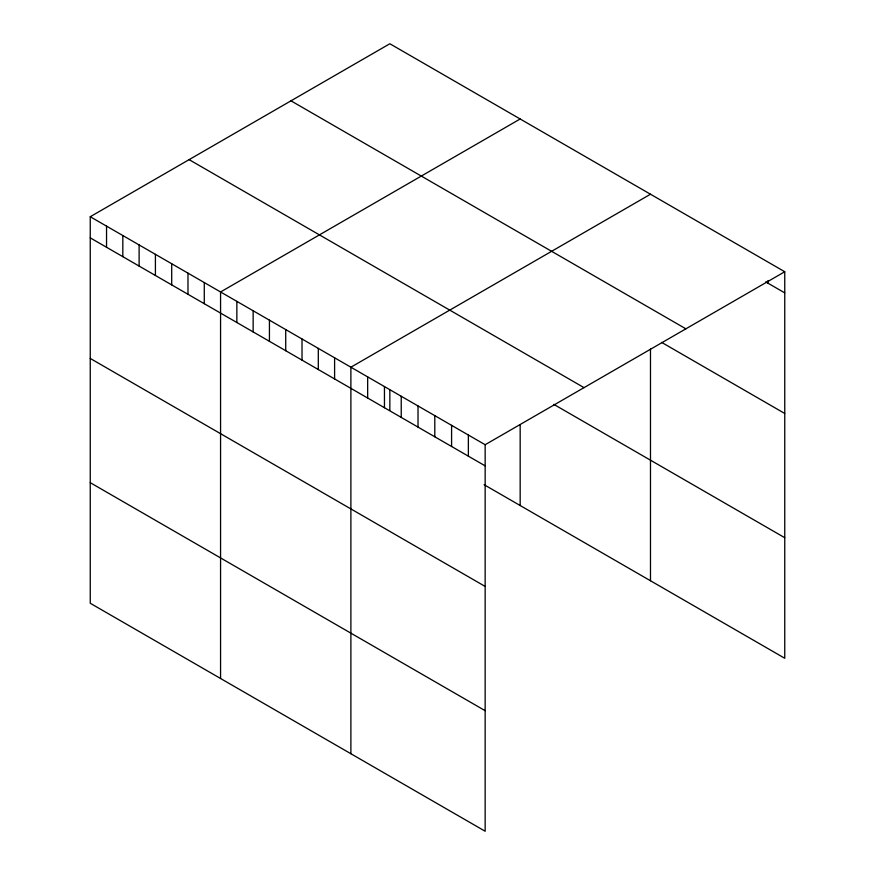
<?xml version="1.0" encoding="UTF-8"?>
<svg xmlns="http://www.w3.org/2000/svg" width="875" height="875" viewBox="0 0 875 875"><rect width="100%" height="100%" fill="white"/><g stroke="black" fill="none" stroke-linecap="round" stroke-linejoin="round"><path stroke-width="1.31" d="M90.245 216.727L485.155 444.719L485.155 831.25L90.245 603.258L90.245 216.727L389.845 43.75L784.755 271.742L784.755 658.273L484.094 484.695M520.166 118.989L220.566 291.966L220.566 678.497M650.486 194.228L350.886 367.205L350.886 753.736M485.155 444.719L784.755 271.742M765.734 281.903L784.755 292.884M290.981 100.833L685.88 328.825M661.675 342.409L784.755 413.47M189.12 159.644L584.019 387.636M553.908 404.425L784.755 537.698M90.245 237.858L485.155 465.861M90.245 358.444L485.155 586.436M90.245 482.672L485.155 710.675M767.966 280.558L767.966 283.194M650.486 348.884L650.486 580.759M520.166 425.13L520.166 505.52M468.366 435.028L468.366 456.17M451.587 425.337L451.587 446.48M434.798 415.647L434.798 436.789M418.02 405.956L418.02 427.098M401.231 396.266L401.231 417.408M389.845 390.086L389.845 410.189M384.453 386.575L384.453 407.717M367.664 376.895L367.664 398.027M334.6 357.798L334.6 378.941M318.303 348.392L318.303 369.534M302.017 338.986L302.017 360.128M285.72 329.58L285.72 350.722M269.434 320.173L269.434 341.316M253.148 310.767L253.148 331.909M236.852 301.361L236.852 322.503M204.28 282.559L204.28 303.702M187.983 273.153L187.983 294.295M171.697 263.747L171.697 284.889M155.411 254.341L155.411 275.483M139.114 244.934L139.114 266.077M122.828 235.528L122.828 256.67M106.542 226.133L106.542 247.264"/></g></svg>
